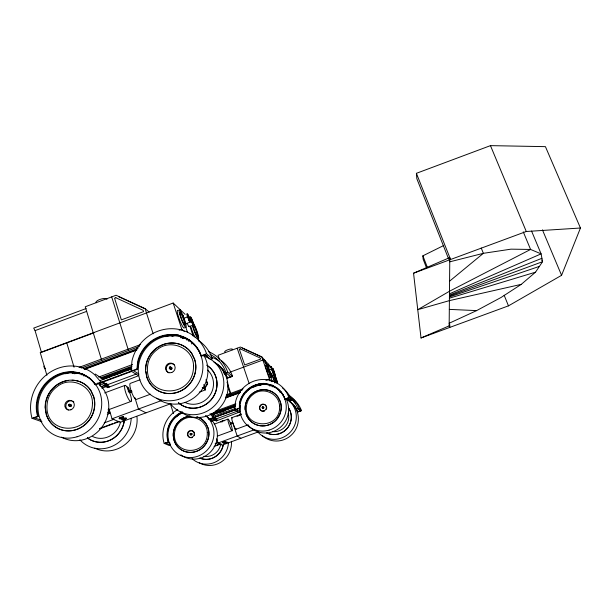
<?xml version="1.0" encoding="UTF-8"?>
<svg xmlns="http://www.w3.org/2000/svg" width="611" height="611" viewBox="0 0 611 611"><rect width="100%" height="100%" fill="white"/><g stroke="black" fill="none" stroke-linecap="round" stroke-linejoin="round"><path stroke-width="0.92" d="M531.57 231.065L541.109 253.863L542.53 261.714L535.526 272.178L521.259 284.359L501.135 297.427L476.626 310.609L449.184 323.242L449.788 324.792L449.757 327.42L449.154 325.877L449.803 257.552L413.548 273.201L421.017 337.975L508.467 305.859L561.578 275.317L580.45 228.018L545.432 146.648L490.465 145.632L416.404 173.318L416.824 178.664L448.711 259.171M212.017 418.207L216.286 420.956L239.894 411.921L240.344 405.513M285.169 399.258A23.989 23.355 -50.8 0 0 261.302 383.937A23.989 23.355 -50.8 0 0 239.711 403.451L239.359 408.453L239.451 403.252A24.02 23.386 -50.7 0 1 261.073 383.716A24.02 23.386 -50.7 0 1 284.97 399.052L287.804 398.296M201.431 356.175A33.781 32.162 -49.4 0 0 168.636 335.027A33.781 32.162 -49.4 0 0 138.139 362.308L137.521 369.281L136.979 368.945L137.605 361.964A33.834 32.207 -49.3 0 1 168.147 334.629A33.834 32.207 -49.3 0 1 201.004 355.816L201.431 356.175L205.12 354.815M190.739 433.497L190.861 434.589M262.554 407.919C264.257 409.233 263.089 405.253 262.211 407.629C262.646 409.775 265.205 407.293 263.028 407.201M190.197 433.718L190.495 434.65L191.48 434.131L190.601 433.359L190.197 433.718L191.419 434.306M69.448 404.474L69.501 405.979M262.6 408.201L263.211 406.934M190.495 434.65L191.121 433.382M169.889 368.823L170.775 367.051M69.104 406.086L70.013 404.314M204.479 388.122L207.251 383.563L206.106 380.073M204.868 388.397L207.641 383.845L206.151 379.339M190.67 434.711C195.176 431.58 188.287 437.843 191.426 433.566M449.581 281.175L483.37 253.321L511.002 249.158L530.585 249.448L541.109 253.863L449.459 293.83M426.562 267.939L423.133 259.156L422.873 255.826L443.731 245.507M421.017 337.975L449.154 325.877M449.444 295.075L541.911 258.308M99.112 382.96L107.742 387.634L138.613 375.704L131.067 371.129L131.984 361.002A39.807 37.897 -49.3 0 1 167.91 328.886A39.807 37.897 -49.3 0 1 206.549 353.761L212.315 358.779L210.512 359.444L204.7 354.449M99.738 428.464L112.73 423.576M114.463 422.919L118.786 421.292M217.027 444.747L219.655 443.762M217.295 444.884L219.922 443.899M86.143 308.517L33.697 328.099L35.071 330.627L41.441 352.371L94.186 332.735M35.071 330.627L86.64 311.381M185.133 314.36L173.18 303.025L40.227 352.524L46.894 375.291M183.308 318.476L187.661 316.857M187.875 317.063L187.44 317.224A3.712 0.535 69.3 0 1 187.18 316.376M189.143 318.827L189.57 318.667M189.41 321.417L189.845 321.256M185.79 323.723L190.128 322.112M192.274 321.791L192.702 321.638M79.056 367.394L140.599 344.551M179.176 330.23L181.78 329.268L184.423 331.597M188.975 326.633L193.259 325.044M81.24 368.059L139.377 346.483M71.953 372.977L73.74 372.313M83.554 368.67L138.01 348.469M171.042 336.218L173.715 335.225M72.724 373.39L75.397 372.397M84.31 369.09L136.864 349.591M172.501 336.371L176.06 335.049M84.318 369.502L136.811 350.034M74.359 373.764L77.91 372.443M75.718 373.672L79.27 372.359M81.255 374.818L82.989 374.169M182.215 337.455L181.742 337.455A3.345 0.519 69.4 0 1 182.849 338.395M98.638 377.079L132.587 364.5M100.83 377.751L132.098 366.172M100.968 378.629L131.266 367.41M131.861 368.105L102.549 378.957L103.137 379.271L111.118 376.315M114.662 375.001L122.643 372.046M126.194 370.732L130.624 369.097M99.769 380.691L131.258 369.029L131.808 369.365M91.726 379.912A33.865 31.604 -55.5 0 0 53.172 377.674A33.865 31.604 -55.5 0 0 37.913 415.205L38.401 416.465L37.691 416.206L37.195 414.953A33.926 31.657 -55.5 0 1 52.897 377.086A33.926 31.657 -55.5 0 1 91.772 380.218L95.064 384.464L136.979 368.945M95.064 384.464L95.675 384.77L131.617 371.465M133.588 370.74L137.521 369.281M101.464 386.885L105.023 385.564M102.075 381.898L107.467 384.724L136.513 373.978M101.869 388.214L106.322 386.564M413.548 273.201L526.285 231.493L580.45 228.018M107.162 384.174L109.461 386.969L101.082 382.234L94.751 374.803A39.967 37.294 -55.5 0 0 48.758 373.115A39.967 37.294 -55.5 0 0 32.032 418.298L37.691 416.206M201.004 355.816L206.549 353.761M34.575 417.878L38.401 416.465M68.317 405.399L70.143 404.726M169.171 368.105L171.011 367.425M68.646 405.536L70.471 404.864L71.456 405.276M104.634 392.919L124.995 385.388M140.018 379.782L130.258 383.395A8.577 1.833 69.7 0 0 129.929 383.861L129.822 384.846A8.577 1.833 69.7 0 0 133.343 396.157L134.237 397.692A8.577 1.833 69.7 0 0 136.284 399.441L150.482 394.202M128.18 391.788L131.686 390.498M129.463 392.781L132.091 391.811M108.01 409.928L131.021 401.435M107.292 414.235L109.927 413.265L108.59 408.874M210.001 354.288A34.483 33.04 -50.5 0 1 226.039 372.786L227.727 372.168L232.531 376.345L227.414 378.232L226.788 376.743A30.183 28.961 -50.8 0 0 213.934 362.071M226.123 373.581L224.374 374.23L222.87 369.716M229.621 372.298L262.867 360.039L269.352 367.173L268.298 364.118M109.102 409.11L112.05 418.779L161.365 400.602M104.244 422.873L113.913 419.306M227.071 377.942L230.546 376.659M449.436 296.022L542.53 261.714L541.797 259.973M99.517 428.876L119.099 421.666M199.255 392.155L205.525 389.849L203.791 384.579M170.935 403.642L120.26 422.308L112.05 418.779M269.367 369.899L271.735 369.029L271.475 368.242M273.048 371.236L272.88 372.236L272.361 370.182L273.4 370.862L273.094 369.059M274.026 373.336L274.423 373.924L274.217 371.763C277.279 381.493 270.115 362.835 273.499 369.899M270.184 373.871L273.43 372.756L272.88 370.686M274.347 373.894L274.744 373.672L274.423 372.382M270.772 373.52L271.75 375.544L274.874 374.398M226.375 394.95L243.056 388.817M265.907 380.409L269.428 379.11L271.987 381.753M226.712 394.973L230.24 393.675L227.582 385.717M225.818 396.233L242.063 390.253M253.038 386.221L259.201 383.952M225.413 397.456L240.604 391.872M252.213 387.603L263.83 383.326M225.749 397.708L240.054 392.445M259.728 385.213L263.303 383.899M225.94 397.868L240.215 392.613M259.835 385.396L263.41 384.09M215.179 411.302L235.793 403.726M210.826 413.983L235.77 404.818M211.131 414.365L235.182 405.536M213.743 416.114L212.529 414.724L235.258 406.376M212.529 414.724L234.647 406.888M219.15 412.86L225.306 410.6M206.678 416.221L209.122 419.268L239.107 408.263M209.122 419.268L235.143 410.004M236.549 409.485L239.359 408.453M210.986 420.376L214.553 419.07M235.25 408.499L212.452 416.58L216.179 418.902L237.473 411.088M211.299 421.338L215.767 419.704M241.246 414.067L239.504 414.709L240.123 415.152M214.163 424.187L227.972 419.123M231.783 417.695L241.299 414.205M222.289 421.33L222.74 421.292M236.976 416.305L239.336 415.442M177.786 409.523A28.343 27.19 -57.7 0 0 164.168 443.372L168.567 442.036L168.193 441.134A24.028 23.058 -57.8 0 1 181.971 412.356M284.97 399.052L288.927 397.601L291.646 400.442L290.347 400.915L287.605 398.089M165.825 443.036L168.567 442.036M189.998 434.169L191.304 433.695M262.134 407.713L263.448 407.232M169.644 442.486A26.464 25.418 -58.1 0 0 170.293 444.938L169.003 445.411L164.168 443.372M230.026 423.263L232.623 422.308L237.175 436.01L240.91 438.27M230.339 424.217L232.936 423.263M217.6 436.025L232.279 430.648M236.09 429.228L248.196 424.79M289.224 397.043A25.12 24.532 -52.3 0 1 297.847 408.667L299.085 408.217L301.467 410.699L297.694 412.081L297.305 411.02A22.111 21.606 -52.7 0 0 287.43 400.022M297.526 411.906L300.077 410.974L299.26 409.355M215.125 443.708L218.578 442.448M216.684 438.751L218.074 443.006L253.695 429.968M214.049 446.488L221.144 443.892M258.804 431.717L222.144 445.129L218.074 443.006M224.107 442.311C228.873 440.569 220.968 442.196 223.313 442.524M449.429 296.954L539.406 266.381M449.421 298.183L535.526 272.178M449.757 261.829L483.37 253.321L481.231 248.028M521.259 284.359L449.398 300.627L417.756 309.67L449.482 291.248L530.585 249.448L523.253 231.829M188.15 339.449L188.608 339.418L188.654 341.282M449.314 309.387L476.626 310.609M32.032 418.298L41.922 421.743M33.857 417.626L41.212 420.208M271.75 375.544L271.803 375.032M70.815 406.521L69.83 406.116A0.993 0.932 -55.5 0 1 68.631 405.032A0.993 0.932 -55.5 0 1 70.212 404.451A0.993 0.932 -55.5 0 1 69.83 406.116L69.287 404.283M165.474 442.891L170.293 444.938M268.046 367.662L267.977 368.158M107.467 412.173L109.927 413.265M271.391 367.555L261.783 356.877L240.39 347.033L218.051 355.289L219.563 359.795M242.208 348.049L260.546 356.488M263.417 359.787L265.098 360.559L266.786 365.454M149.16 312.045L145.09 308.616L116.09 295.25L85.257 306.76L101.724 360.452M118.817 296.747L143.661 308.204M262.279 407.277L263.524 407.858M169.476 367.532L171.195 368.341M68.722 404.788L70.395 405.605M146.014 412.822L138.445 409.049L134.886 397.631M190.632 434.49L190.158 434.253L191.938 434.016M191.495 434.91L190.601 433.359M81.729 373.84L84.249 375.146M133.038 370.403L138.995 374.047M221.243 422.079L220.563 421.659L224.038 420.383L224.703 420.811M221.717 421.437L222.389 421.857M211.353 413.953L212.811 414.907M95.232 374.024L103.137 379.271M171.347 369.357L170.629 368.845A0.993 0.947 -49.4 0 1 169.392 367.776A0.993 0.947 -49.4 0 1 170.981 367.188A0.993 0.947 -49.4 0 1 170.629 368.845L170.041 367.028M170.141 368.784L169.415 368.28L171.256 367.601L171.974 368.105M202.233 387.496L205.525 389.849M238.511 412.433L234.876 409.813L235.395 402.542A28.259 27.51 -50.7 0 1 260.821 379.584A28.259 27.51 -50.7 0 1 288.927 397.601M236.289 409.294L239.894 411.921M207.251 383.563L207.641 383.845M263.471 408.507L262.684 406.911M262.593 408.095L262.249 407.804L263.906 407.613M226.039 372.786L230.882 376.956M189.227 339.953L191.709 342.091L191.755 343.993M272.896 385.808L274.736 387.321L273.232 385.785M279.998 392.132L279.418 391.544A26.441 25.822 -52.3 0 1 281.068 391.88M276.287 387.397L279.311 390.505M297.847 408.667L300.253 411.142M295.273 403.153L292.99 400.625A24.745 24.18 -52.7 0 0 290.836 398.998M214.965 417.512L216.179 418.902M209.978 413.754L213.422 417.687L217.524 420.483L215.759 418.39M106.238 383.288L107.467 384.724M206.976 416.397L209.413 419.452M92.933 381.241L95.675 384.77M273.117 372.084L272.796 371.526M273.331 372.71L272.33 370.449M274.66 373.772L273.629 371.519M183.109 338.265L182.613 337.684L182.567 338.166M269.833 385.266L269.627 384.922L269.772 385.839M272.781 369.174L273.904 371.878M289.591 399.411L290.347 400.915M269.695 384.77L270.131 385.946M273.14 368.937L273.736 370.48M271.948 368.181L271.322 367.089L271.467 367.967M272.254 371.152L272.475 371.641M542.423 229.835L561.578 275.317M490.465 145.632L526.285 231.493M269.894 385.205L270.115 385.724M168.224 441.883L167.842 440.982A24.058 23.081 -57.7 0 1 182.46 411.822M273.804 372.855L273.323 371.633M272.651 371.396L272.078 369.8M504.159 295.25L508.467 305.859M416.404 173.318L450.574 259.507M422.873 255.826L427.372 267.358M273.72 370.266L274.316 371.878M272.178 368.555L272.781 370.182M272.437 369.411L271.085 366.455L272.01 370.564M272.361 370.182L271.009 367.203L271.322 368.632M271.735 369.029L272.032 369.854M272.078 375.078L274.797 382.975M270.78 377.063L272.315 381.524M261.783 356.877L270.085 381.027M262.57 406.811L263.013 408.125M237.198 348.217L249.189 383.624M226.987 382.051L231.08 394.294M192.87 322.295L193.733 324.915M198.071 338.028L199.224 341.526M189.968 326.312L193.206 336.149M179.97 309.456L180.841 312.106M185.775 327.137L187.516 332.437M173.18 303.025L182.208 330.589M210.352 418.382L210.932 420.169M183.216 336.806L183.804 338.616M180.184 335.431L181.016 337.982M169.797 366.852L170.385 368.677M145.09 308.616L153.155 333.805M170.377 403.802L173.493 413.563M111.683 296.893L128.493 350.523M129.952 391.995L128.615 387.687L127.172 386.893L128.784 392.079M99.562 382.639L100.647 386.198M99.242 383.227L100.059 385.9M83.424 374.344L83.959 376.116M66.706 342.664L74.061 367.226M271.467 373.802L271.666 374.482M269.611 385.572L269.359 384.67M269.138 385.19L269.283 385.686M297.694 412.081L297.473 411.195A22.088 21.584 -52.7 0 0 292.875 404.115M227.414 378.232L227.132 377.033A30.138 28.916 -50.8 0 0 215.935 363.339M245.126 409.339L246.096 414.014A18.322 17.841 -50.8 0 0 268.993 424.836A18.322 17.841 -50.8 0 0 280.266 401.48L278.165 397.295A18.322 17.841 -50.8 0 0 257.414 390.796A18.33 17.849 -50.8 0 0 245.126 409.339A18.322 17.841 -50.8 0 1 257.414 390.796A18.33 17.849 -50.8 0 1 278.104 397.234L280.205 401.419A18.33 17.849 -50.8 0 1 268.924 424.782A18.33 17.849 -50.8 0 1 246.019 413.96M145.899 371.503L146.869 377.048A25.792 24.562 -49.4 0 0 178.443 392.025A25.792 24.562 -49.4 0 0 194.68 359.367L191.854 353.555A25.792 24.562 -49.4 0 0 148.939 357.03M46.153 413.074L45.351 407.766A25.899 24.173 -55.5 0 1 45.374 405.887M46.291 413.96L46.329 414.22A25.899 24.173 -55.5 0 0 77.131 429.373A25.899 24.173 -55.5 0 0 93.758 396.684L91.092 390.841A25.899 24.173 -55.5 0 0 72.113 380.233M272.139 384.961L272.216 386.855M186.813 338.295L186.859 340.159M236.174 428.83A6.171 0.848 70.2 0 1 235.021 428.097L234.471 427.02A6.171 0.848 70.2 0 1 231.752 418.833L231.691 418.084A6.171 0.848 70.2 0 1 232.394 418.107M275.37 382.761A6.584 0.588 69.9 0 1 272.521 375.368M274.507 374.024A6.584 0.58 69.9 0 1 277.57 383.716A6.584 0.58 69.9 0 1 273.766 374.917M276.302 381.86A4.926 0.435 69.9 0 1 275.966 381.218M275.11 379.248A4.926 0.435 69.9 0 1 274.652 378.064M273.835 375.696A4.926 0.435 69.9 0 1 273.331 373.863M273.988 374.131A4.926 0.435 69.9 0 1 276.615 381.447M274.301 374.016A4.926 0.435 69.9 0 1 276.722 380.538A4.926 0.435 69.9 0 1 276.264 381.081A4.926 0.435 69.9 0 1 273.843 374.558M225.092 352.089A4.071 0.978 -18.6 0 1 228.262 349.599A4.071 0.978 -18.6 0 1 232.218 349.706M270.192 377.331A6.82 0.634 69.8 0 1 267.29 371.816A6.82 0.634 69.8 0 1 265.617 365.011M270.1 375.291A5.102 0.466 69.8 0 1 269.741 374.612M268.374 371.335A5.102 0.466 69.8 0 1 267.931 370.083M267.015 366.997A5.102 0.466 69.8 0 1 268.389 368.769A5.102 0.466 69.8 0 1 270.543 375.46M288.804 395.164A26.441 25.822 -52.3 0 1 299.085 408.217M291.737 398.112A26.021 25.425 -52.7 0 1 301.467 410.699M289.247 401.16A22.088 21.584 -52.7 0 1 290.775 402.244M282.335 387.771A27.77 27.06 -51.1 0 1 291.646 400.442M213.285 417.252A26.464 25.418 -58.1 0 1 216.286 420.956M176.51 416.855A26.563 25.502 -58 0 1 182.017 412.769M245.561 392.69A26.479 25.799 -51 0 1 263.364 383.41M223.145 445.213A17.238 16.604 -59 0 1 199.873 458.105M231.424 441.318A21.897 21.102 -59.3 0 1 221.465 461.824A21.897 21.102 -59.3 0 1 199.278 462.794M228.445 442.792A22.202 21.385 -59 0 1 214.82 462.328A22.202 21.385 -59 0 1 192.06 458.647M223.214 445.251A17.238 16.596 -59 0 1 199.95 458.135M220.686 444.541A14.588 14.045 -59 0 1 203.83 456.287M197.414 416.992A18.391 17.643 -57.8 0 1 205.991 423.706L208.007 427.906A18.391 17.643 -57.8 0 1 196.528 451.285A18.391 17.643 -57.8 0 1 174.02 440.371L173.196 435.742A18.391 17.643 -57.8 0 1 190.097 416.099M192.343 437.529A3.529 3.383 -57.8 0 1 188.028 435.452A3.529 3.383 -57.8 0 1 190.227 430.976A3.529 3.383 -57.8 0 1 194.55 433.054M194.642 434.856A3.529 3.383 -57.8 0 1 194.344 435.727M196.62 416.763A18.383 17.635 -57.8 0 1 206.083 423.759L208.099 427.952A18.383 17.635 -57.8 0 1 196.627 451.323A18.383 17.635 -57.8 0 1 174.127 440.416L173.303 435.788A18.383 17.635 -57.8 0 1 190.189 416.152M205.502 415.488A23.684 22.722 -57.8 0 1 205.96 451.33A23.684 22.722 -57.8 0 1 171.164 446.832A23.684 22.722 -57.8 0 1 182.888 412.562M210.902 419.306A23.333 22.408 -58 0 1 211.666 450.719A23.333 22.408 -58 0 1 180.879 454.836M264.357 411.127A3.521 3.429 -50.8 0 1 259.79 408.171A3.521 3.429 -50.8 0 1 263.921 404.429A3.521 3.429 -50.8 0 1 266.358 409.317M281.87 393.247A23.264 22.668 -51.1 0 1 283.58 395.118M285.933 398.647A23.264 22.668 -51.1 0 1 278.608 428.708A23.264 22.668 -51.1 0 1 248.272 425.355M288.392 407.659A17.192 16.787 -52.3 0 1 287.117 428.433A17.192 16.787 -52.3 0 1 266.847 432.962M289.843 401.817A21.836 21.339 -52.7 0 1 293.41 432.871A21.836 21.339 -52.7 0 1 262.318 435.658M286.093 398.532A22.141 21.622 -52.3 0 1 290.943 431.435A22.141 21.622 -52.3 0 1 257.758 431.847M288.438 407.705A17.184 16.78 -52.4 0 1 287.162 428.479A17.184 16.78 -52.4 0 1 266.9 433M288.247 413.173A14.542 14.206 -52.3 0 1 272.544 431.626M208.374 351.592A36.301 34.781 -50.5 0 1 227.727 372.168M221.281 360.566A35.499 34.063 -50.8 0 1 232.531 376.345M204.097 355.388A33.781 32.406 -50.8 0 1 207.816 356.014M211.452 357.076A33.781 32.406 -50.8 0 1 219.693 361.536M198.827 340.671A38.852 37.05 -49.6 0 1 212.315 358.779M103.175 381.967A37.05 34.651 -55.7 0 1 107.742 387.634M65.598 373.787A37.24 34.812 -55.7 0 1 72.869 371.916M165.734 336.684A37.103 35.369 -49.6 0 1 178.771 335.049M120.863 418.23A2.383 0.504 -17.3 0 1 119.26 417.985A2.383 0.504 -17.3 0 1 122.605 416.755A2.383 0.504 -17.3 0 1 123.04 417.428M122.582 417.649A2.383 0.504 -17.3 0 1 122.047 417.871M123.552 419.413A2.368 0.496 -17.4 0 1 121.849 419.306A2.368 0.496 -17.4 0 1 124.56 418.107A2.368 0.496 -17.4 0 1 126.256 418.222M125.255 418.841A2.368 0.496 -17.4 0 1 124.72 419.062M182.437 338.494A3.345 0.519 69.4 0 1 182.269 337.814L182.185 337.287A3.345 0.519 69.4 0 1 183.292 338.227M96.263 302.766A5.698 1.78 -16.4 0 1 100.448 299.268A5.698 1.78 -16.4 0 1 106.956 299.275M184.423 327.695A9.478 1.428 69.3 0 1 179.42 319.469A9.478 1.428 69.3 0 1 178.03 310.579M180.062 312.259A7.088 1.054 69.3 0 1 183.842 320.248A7.088 1.054 69.3 0 1 184.308 325.189M194.97 337.135A9.02 1.291 69.4 0 1 190.938 326.923M193.191 322.791A9.02 1.275 69.4 0 1 197.949 334.232A9.02 1.275 69.4 0 1 197.384 337.723A9.02 1.275 69.4 0 1 192.633 326.297M193.297 324.823A6.744 0.955 69.4 0 1 196.857 333.346A6.744 0.955 69.4 0 1 196.459 336.027M193.259 324.09A6.744 0.955 69.4 0 1 197.277 333.224A6.744 0.955 69.4 0 1 196.291 334.881A6.744 0.955 69.4 0 1 192.786 324.892M45.199 368.036A1.428 0.405 68.8 0 1 44.901 368.708A1.428 0.405 68.8 0 1 44.068 367.096A1.428 0.405 68.8 0 1 44.229 366.142M186.141 323.647A4.651 0.687 69.3 0 1 185.461 323.318M182.758 316.483A4.651 0.687 69.3 0 1 183.331 315.65M191.281 322.012A3.666 0.519 69.3 0 1 190.93 321.119M190.617 320.225A3.666 0.519 69.3 0 1 190.357 319.385M190.342 317.674A3.666 0.519 69.3 0 1 191.961 320.905A3.666 0.519 69.3 0 1 192.816 324.296M189.311 326.083A4.59 0.672 69.3 0 1 187.371 323.7M187.18 314.65A3.712 0.535 69.3 0 1 189.28 319.27A3.712 0.535 69.3 0 1 189.15 321.096M188.837 320.561A3.712 0.535 69.3 0 1 188.478 319.859M124.254 420.315A23.684 22.271 -56.5 0 1 110.286 440.019A23.684 22.271 -56.5 0 1 87.365 437.881M136.963 416.778A29.931 28.19 -56.7 0 1 124.453 444.991A29.931 28.19 -56.7 0 1 94.827 448.176M131.189 418.344A30.504 28.686 -56.5 0 1 111.66 446.511A30.504 28.686 -56.5 0 1 79.881 439.752M124.384 420.368A23.676 22.263 -56.5 0 1 110.415 440.073A23.676 22.263 -56.5 0 1 87.51 437.927M120.504 422.002A20.041 18.849 -56.5 0 1 92.666 436.529M168.85 372.863A4.949 4.712 -49.4 0 1 167.109 365.882A4.949 4.712 -49.4 0 1 174.295 364.706M171.5 367.562A0.993 0.939 -49.4 0 1 171.912 368.853A0.993 0.939 -49.4 0 1 170.614 369.327A0.993 0.939 -49.4 0 1 170.202 368.043M170.767 367.539A0.993 0.939 -49.4 0 1 171.263 367.494M145.724 369.686A25.792 24.562 -49.4 0 1 148.557 357.763M203.86 355.289A32.551 31.039 -49.6 0 1 196.864 395.454A32.551 31.039 -49.6 0 1 156.691 398.235M68.279 410.034A4.972 4.636 -55.5 0 1 71.647 400.816M72.801 401.198A4.972 4.636 -55.5 0 1 73.809 401.87M70.044 404.818A0.993 0.924 -55.5 0 1 71.395 405.124A0.993 0.924 -55.5 0 1 70.891 406.491A0.993 0.924 -55.5 0 1 69.631 405.948M45.542 403.986A25.899 24.173 -55.5 0 1 46.046 401.175M46.245 400.365A25.899 24.173 -55.5 0 1 48.368 394.882M48.758 394.148A25.899 24.173 -55.5 0 1 68.44 380.439M97.699 382.975A32.681 30.558 -55.7 0 1 102.976 425.623A32.681 30.558 -55.7 0 1 61.505 437.14M207.274 365.531A23.592 22.607 -50.5 0 1 211.88 398.777A23.592 22.607 -50.5 0 1 178.465 402.794M215.248 363.232A29.817 28.602 -50.8 0 1 222.381 404.566A29.817 28.602 -50.8 0 1 180.825 411.86M203.944 356.236A30.39 29.114 -50.5 0 1 218.051 401.549A30.39 29.114 -50.5 0 1 170.347 403.573M206.663 365.149A23.585 22.599 -50.6 0 1 212.246 398.487A23.585 22.599 -50.6 0 1 178.572 402.855M207.641 370.06A19.964 19.124 -50.5 0 1 209.84 395.47A19.964 19.124 -50.5 0 1 185.133 402.489M279.548 406.04C281.297 430.915 241.062 429.067 246.813 404.115A15.68 15.26 -50.7 0 1 253.214 394.37C262.799 386.282 279.174 393.415 279.548 406.04M207.297 432.535C208.175 457.456 169.468 455.852 174.937 430.511A15.726 15.084 -57.7 0 1 181.406 420.758C190.93 412.646 207.182 419.956 207.297 432.535M193.527 365.706C194.153 400.32 140.881 399.044 148.068 363.232A22.072 21.003 -49.3 0 1 157.21 349.629C170.416 338.334 193.343 348.033 193.527 365.706M92.444 403.061C92.582 437.545 39.967 436.483 47.727 400.388A22.156 20.675 -55.4 0 1 56.991 386.778C70.097 375.437 92.773 385.48 92.444 403.061M131.457 399.922L131.35 400.931A8.569 1.879 69.7 0 1 128.944 399.701L128.043 398.166A8.569 1.879 69.7 0 1 124.537 386.847L124.652 385.862A8.569 1.879 69.7 0 1 127.088 387.198L127.974 388.726A8.569 1.879 69.7 0 1 131.457 399.922M222.755 442.715L225.91 441.791L222.755 442.715M223.993 443.112L227.124 442.196L223.993 443.112M224.1 443.433L227.231 442.509L224.1 443.433M115.853 297.74L114.562 298.221L121.368 319.881L143.562 311.618L143.15 310.342L115.853 297.74M240.26 348.85L239.321 349.194L244.675 364.966L260.721 359.047L260.401 358.122L240.26 348.85M231.187 429.525L230.637 428.448A6.171 0.871 70.2 0 1 227.926 420.261L227.872 419.513A6.171 0.871 70.2 0 1 229.064 420.292L229.614 421.361A6.171 0.871 70.2 0 1 232.302 429.487L232.363 430.251A6.171 0.871 70.2 0 1 231.187 429.525M194.542 359.26L191.724 353.448A25.807 24.577 -49.4 0 0 163.03 344.543A25.807 24.577 -49.4 0 0 145.586 370.518L146.709 376.949A25.807 24.577 -49.4 0 0 178.297 391.934A25.807 24.577 -49.4 0 0 194.542 359.26M93.575 396.6L90.902 390.75A25.906 24.188 -55.5 0 0 62.826 381.699A25.906 24.188 -55.5 0 0 45.138 407.69L46.123 414.143A25.906 24.188 -55.5 0 0 76.933 429.304A25.906 24.188 -55.5 0 0 93.575 396.6M267.045 366.707A6.82 0.626 69.8 0 0 271.231 377.147A6.82 0.626 69.8 0 0 268.886 368.654A6.82 0.626 69.8 0 0 267.045 366.707M267.549 367.746A5.102 0.466 69.8 0 0 270.681 375.551A5.102 0.466 69.8 0 0 268.932 369.212A5.102 0.466 69.8 0 0 267.549 367.746M191.869 437.3A3.536 3.391 -57.8 0 0 193.114 431.335A3.536 3.391 -57.8 0 0 187.455 433.413A3.536 3.391 -57.8 0 0 191.869 437.3M264.021 410.844A3.529 3.429 -50.8 0 0 265.189 404.887A3.529 3.429 -50.8 0 0 259.499 406.979A3.529 3.429 -50.8 0 0 264.021 410.844M269.107 430.113A23.615 22.989 -50.8 0 0 279.418 390.735A23.615 22.989 -50.8 0 0 240.566 402.336A23.615 22.989 -50.8 0 0 269.107 430.113M123.124 419.971A2.368 0.496 -17.4 0 0 126.446 418.504A2.368 0.496 -17.4 0 0 122.987 419.115A2.368 0.496 -17.4 0 0 123.124 419.971M120.436 418.787A2.383 0.504 -17.3 0 0 123.781 417.305A2.383 0.504 -17.3 0 0 120.291 417.916A2.383 0.504 -17.3 0 0 120.436 418.787M179.756 314.405A9.486 1.405 69.3 0 0 185.943 327.427A9.486 1.405 69.3 0 0 182.147 313.825A9.486 1.405 69.3 0 0 179.756 314.405M180.474 315.436A7.088 1.054 69.3 0 0 185.102 325.189A7.088 1.054 69.3 0 0 182.277 315.032A7.088 1.054 69.3 0 0 180.474 315.436M190.517 318.835A4.59 0.649 69.4 0 0 193.481 325.151A4.59 0.649 69.4 0 0 191.617 318.575A4.59 0.649 69.4 0 0 190.517 318.835M187.34 315.818A4.651 0.664 69.3 0 0 190.349 322.218A4.651 0.664 69.3 0 0 188.478 315.566A4.651 0.664 69.3 0 0 187.34 315.818M190.792 319.24A3.666 0.519 69.4 0 0 193.152 324.288A3.666 0.519 69.4 0 0 191.671 319.034A3.666 0.519 69.4 0 0 190.792 319.24M187.615 316.231A3.712 0.535 69.3 0 0 190.021 321.348A3.712 0.535 69.3 0 0 188.532 316.032A3.712 0.535 69.3 0 0 187.615 316.231M171.806 372.496A4.964 4.728 -49.4 0 0 173.585 364.187A4.964 4.728 -49.4 0 0 165.619 367.142A4.964 4.728 -49.4 0 0 171.806 372.496M178.542 399.38A33.231 31.642 -49.4 0 0 193.74 344.413A33.231 31.642 -49.4 0 0 139.468 360.933A33.231 31.642 -49.4 0 0 178.542 399.38M70.922 409.782A4.98 4.651 -55.5 0 0 72.831 401.45A4.98 4.651 -55.5 0 0 64.934 404.383A4.98 4.651 -55.5 0 0 70.922 409.782M77.085 436.758A33.361 31.146 -55.5 0 0 93.124 381.669A33.361 31.146 -55.5 0 0 39.364 398.021A33.361 31.146 -55.5 0 0 77.085 436.758"/></g></svg>
